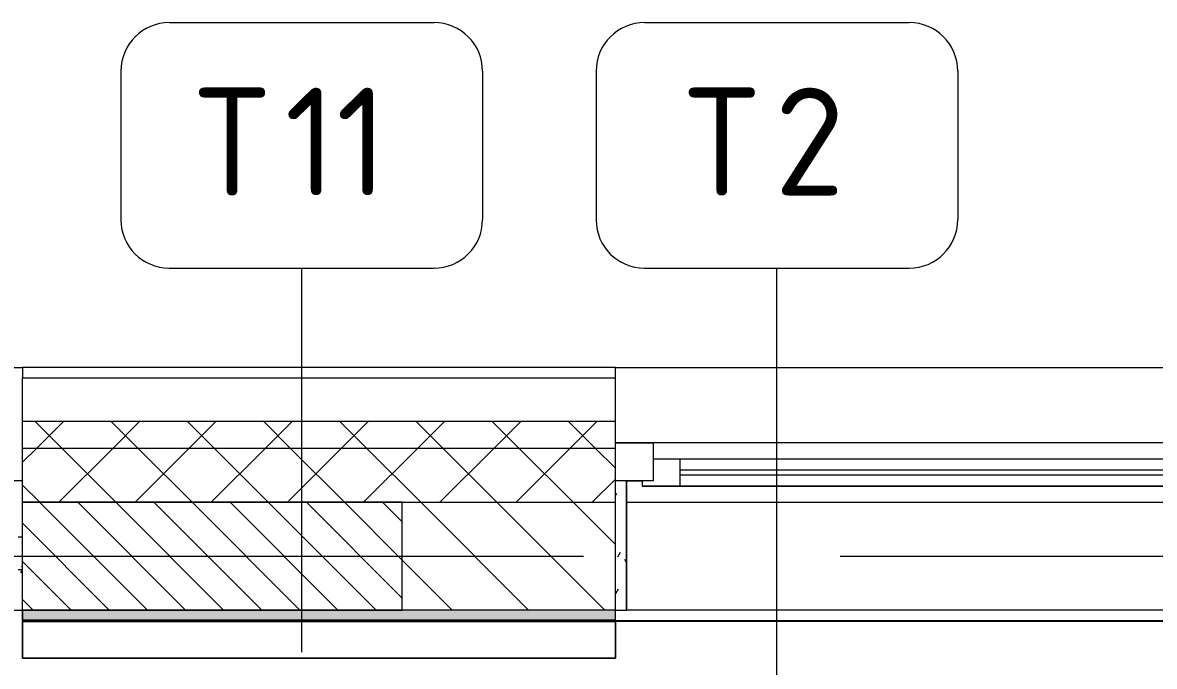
# Model space of a CAD drawing. Header units: millimetres. Extents: x 35092 to 251863, y -8553 to 29549.
# Drawn here: x 49660 to 51760, y 26795 to 27990 of the extents above; entities that cross this region are included whole.
import ezdxf

# ---------------------------------------------------------------- set-up
doc = ezdxf.new("R2010")
doc.units = ezdxf.units.MM
doc.linetypes.add('Осевая', pattern=[3175, 635, -476.25, 1587.5, -476.25])
for name, color, linetype, lineweight in [('A-GLAZ', 7, 'Continuous', 9), ('A-GLAZ-1', 7, 'Continuous', 13), ('A-WALL', 7, 'Continuous', 9), ('I-FURN-IDEN', 7, 'Continuous', 9), ('I-WALL', 7, 'Continuous', 9), ('Оси-2', 7, 'Осевая', 9)]:
    doc.layers.add(name, color=color, linetype=linetype, lineweight=lineweight)
for name, color, linetype, lineweight, true_color in [('A-WALL-1', 9, 'Continuous', 9, 0x808080), ('A-WALL-FNSH-1', 9, 'Continuous', 9, 0x808080), ('I-FURN-1', 9, 'Continuous', 9, 0x808080)]:
    doc.layers.add(name, color=color, linetype=linetype, lineweight=lineweight, true_color=true_color)
doc.styles.add('GOST Common', font='GOST_Common.ttf', dxfattribs={"height": 200})
pattern_1 = [(45, (0, 0), (-70.71068, 70.71068), []), (135, (0, 0), (-70.71068, -70.71068), [])]
pattern_2 = [(0, (0, 0), (121.92, 30.48), [10.058, -81.382, 10.058, -81.382, -487.68]), (0, (0, 0), (121.92, 30.48), [-182.88, 10.058, -172.822, 10.058, -81.382, -213.36]), (0, (0, 0), (121.92, 30.48), [-457.2, 10.058, -50.902, 10.058, -142.342]), (120, (45.72, 15.24), (-87.356454, 90.345817), [10.058, -81.382, 10.058, -81.382, -487.68]), (120, (45.72, 15.24), (-87.356454, 90.345817), [-182.88, 10.058, -172.822, 10.058, -81.382, -213.36]), (120, (45.72, 15.24), (-87.356454, 90.345817), [-457.2, 10.058, -50.902, 10.058, -142.342]), (240, (60.96, 76.2), (-34.563546, -120.825817), [10.058, -81.382, 10.058, -81.382, -487.68]), (240, (60.96, 76.2), (-34.563546, -120.825817), [-182.88, 10.058, -172.822, 10.058, -81.382, -213.36]), (240, (60.96, 76.2), (-34.563546, -120.825817), [-457.2, 10.058, -50.902, 10.058, -142.342])]

# ---------------------------------------------------------------- blocks, each defined once
blk = doc.blocks.new('120_Окно_СКБ_2Ст - 120_Окно_СКБ_2Ст 3100х2500 _мал_створка слева_ 2-19089248-План расстановки мебели и оборудования 2 этажа в осях 12-23')
at = {"layer": 'A-GLAZ'}
for p, q in [((1550, -5), (-1550, -5)), ((-1430, -55), (600, -55)), ((-1530, -75), (-1500, -75)), ((600, -65), (-1430, -65))]:
    blk.add_line(p, q, dxfattribs=at)
at = {"layer": 'A-GLAZ-1'}
for p, q in [((-1550, -75), (-1550, -5)), ((-1550, -5), (-1480, -5)), ((-1480, -5), (-1480, -75)), ((650, -35), (-1480, -35)), ((-1480, -35), (-1480, -75)), ((-1430, -85), (-1430, -35)), ((-1480, -75), (-1550, -75)), ((-1480, -75), (-1500, -75)), ((-1500, -75), (-1500, -85)), ((-1500, -85), (670, -85)), ((670, -85), (-1500, -85))]:
    blk.add_line(p, q, dxfattribs=at)
blk = doc.blocks.new('Мат в спортивном зале - Т11-31176895-План расстановки мебели и оборудования 2 этажа в осях 12-23')
at = {"layer": 'I-FURN-1'}
for p, q in [((-218.7, 925.9), (-218.7, 906.7)), ((881.3, 906.7), (881.3, 925.9)), ((881.3, 909.3), (-218.7, 909.3)), ((-218.7, 909.3), (-218.7, 839.3)), ((-218.7, 839.3), (-218.7, 908.4)), ((881.3, 839.3), (881.3, 909.3)), ((881.3, 908.4), (881.3, 839.3)), ((-218.7, 839.3), (881.3, 839.3)), ((881.3, 839.3), (-218.7, 839.3))]:
    blk.add_line(p, q, dxfattribs=at)
blk = doc.blocks.new('Марка_Мебель - В прямоуг_Balcon_Марка-25523697-План расстановки мебели и оборудования 2 этажа в осях 12-23')
at = {"layer": 'I-FURN-IDEN'}
for p, q in [((-2.455, 2.278), (2.455, 2.278)), ((-3.355, 1.378), (-3.355, -1.384)), ((3.355, 1.378), (3.355, -1.378)), ((-2.461, -2.278), (2.455, -2.278))]:
    blk.add_line(p, q, dxfattribs=at)
for centre, radius, start, end in [((-2.455, 1.378), 0.9, 90, 180), ((2.455, 1.378), 0.9, 0, 90), ((-2.461, -1.384), 0.893, 180, 270), ((2.455, -1.378), 0.9, 270, 0)]:
    blk.add_arc(centre, radius, start, end, dxfattribs=at)

msp = doc.modelspace()

# ---------------------------------------------------------------- hatches: boundary and pattern name
at = {"layer": 'A-WALL'}
h = msp.add_hatch(dxfattribs=at)
h.set_pattern_fill('FP_21', color=256, style=0, pattern_type=2)
h.set_pattern_definition(pattern_1)
h.paths.add_polyline_path([(84500.7, 27200), (84500.7, 27250), (80350, 27250), (80350, 27200), (83486, 27200)])
h.paths.add_polyline_path([(77850, 27200), (77850, 27250), (76340, 27250), (76340, 27200)])
h.paths.add_polyline_path([(74240, 27200), (74240, 27250), (68860, 27250), (68860, 27200), (73277, 27200)])
h.paths.add_polyline_path([(67960, 27200), (67960, 27250), (66160, 27250), (66160, 27200), (67443.3, 27200)])
h.paths.add_polyline_path([(64955.2, 27200), (65260, 27200), (65260, 27250), (64180, 27250), (64180, 27200), (64526.5, 27200)])
h.paths.add_polyline_path([(60755.2, 27200), (61040, 27200), (61040, 27250), (59860, 27250), (59860, 27200), (60151.2, 27200)])
h.paths.add_polyline_path([(57160, 27200), (57160, 27250), (55909.9, 27250), (55909.9, 27200)])
h.paths.add_polyline_path([(55009.9, 27200), (55009.9, 27250), (53860.2, 27250), (53860.2, 27200)])
h.paths.add_polyline_path([(50760.2, 27200), (50760.2, 27250), (49660.3, 27250), (49660.3, 27200), (49942.3, 27200)])
h.paths.add_polyline_path([(48760.3, 27200), (48760.3, 27250), (47507, 27250), (47507, 27200)])
h.paths.add_polyline_path([(44407, 27200), (44407, 27250), (42010, 27250), (42010, 27200), (44108.6, 27200)])
h = msp.add_hatch(dxfattribs=at)
h.set_pattern_fill('FP_21', color=256, style=0, pattern_type=2)
h.set_pattern_definition(pattern_1)
h.paths.add_polyline_path([(84500.7, 27100), (84500.7, 27200), (80350, 27200), (80350, 27100), (84200, 27100)])
h.paths.add_polyline_path([(77850, 27100), (77850, 27200), (76340, 27200), (76340, 27100), (77250, 27100)])
h.paths.add_polyline_path([(73540, 27100), (74240, 27100), (74240, 27200), (68860, 27200), (68860, 27100), (73277, 27100)])
h.paths.add_polyline_path([(67443.3, 27100), (67960, 27100), (67960, 27200), (66160, 27200), (66160, 27100), (66760, 27100)])
h.paths.add_polyline_path([(65260, 27100), (65260, 27200), (64180, 27200), (64180, 27100), (64955.2, 27100)])
h.paths.add_polyline_path([(61040, 27100), (61040, 27200), (59860, 27200), (59860, 27100), (60755.2, 27100)])
h.paths.add_polyline_path([(57160, 27100), (57160, 27200), (55909.9, 27200), (55909.9, 27100)])
h.paths.add_polyline_path([(55009.9, 27100), (55009.9, 27200), (53860.2, 27200), (53860.2, 27100)])
h.paths.add_polyline_path([(50364.8, 27100), (50760.2, 27100), (50760.2, 27200), (49660.3, 27200), (49660.3, 27100), (49942.3, 27100)])
h.paths.add_polyline_path([(48760.3, 27100), (48760.3, 27200), (47507, 27200), (47507, 27100)])
h.paths.add_polyline_path([(44407, 27100), (44407, 27200), (42060, 27200), (42060, 27100), (44108.6, 27100)])
h = msp.add_hatch(dxfattribs=at)
h.set_pattern_fill('FP_20', color=256, style=0, pattern_type=2)
h.set_pattern_definition([(135, (0, 0), (-35.35534, -35.35534), [])])
h.paths.add_polyline_path([(49660.3, 26900), (50364.8, 26900), (50364.8, 27100), (49660.3, 27100), (49660.3, 26970.8)])
h.paths.add_polyline_path([(48483.9, 26900), (48760.3, 26900), (48760.3, 27100), (47507, 27100), (47507, 26900)])
h.paths.add_polyline_path([(44407, 26900), (44407, 27100), (42760, 27100), (42760, 26900), (44108.6, 26900)])
at = {"layer": 'I-WALL'}
h = msp.add_hatch(dxfattribs=at)
h.set_pattern_fill('FP_58', color=256, style=0, pattern_type=2)
h.set_pattern_definition(pattern_2)
h.paths.add_polyline_path([(49660.3, 26900), (49660.3, 27140), (49640.3, 27140), (49640.3, 26900)])
h = msp.add_hatch(dxfattribs=at)
h.set_pattern_fill('FP_58', color=256, style=0, pattern_type=2)
h.set_pattern_definition(pattern_2)
h.paths.add_polyline_path([(50780.2, 26900), (50780.2, 27140), (50760.2, 27140), (50760.2, 26900)])
h = msp.add_hatch(dxfattribs=at)
h.set_pattern_fill('FP_19', color=256, style=0, pattern_type=2)
h.set_pattern_definition([(135, (0, 0), (-70.71068, -70.71068), [])])
h.paths.add_polyline_path([(84032.9, 26900), (84200, 26900), (84200, 27100), (81150, 27100), (81150, 26900), (83850.6, 26900)])
h.paths.add_polyline_path([(80350, 26900), (80650, 26900), (80650, 27100), (80350, 27100), (80350, 26970.8)])
h.paths.add_polyline_path([(77690, 26900), (77850, 26900), (77850, 27100), (77250, 27100), (77250, 26900), (77670, 26900)])
h.paths.add_polyline_path([(76340, 26900), (76750, 26900), (76750, 27100), (76340, 27100), (76340, 26970.8)])
h.paths.add_polyline_path([(73277, 26900), (73540, 26900), (73540, 27100), (70810, 27100), (70810, 26900), (73094.7, 26900)])
h.paths.add_polyline_path([(74040, 26900), (74240, 26900), (74240, 27100), (74040, 27100), (74040, 26970.8)])
h.paths.add_polyline_path([(70310, 26900), (70310, 27100), (68860, 27100), (68860, 26900), (69631, 26900)])
h.paths.add_polyline_path([(66789, 26900), (67960, 26900), (67960, 27100), (66760, 27100), (66760, 26900), (66780, 26900)])
h.paths.add_polyline_path([(64464.8, 26900), (65260, 26900), (65260, 27100), (64160, 27100), (64160, 26900)])
h.paths.add_polyline_path([(61060, 26900), (61060, 27100), (59860, 27100), (59860, 26900), (60880.5, 26900)])
h.paths.add_polyline_path([(57160, 26900), (57160, 27100), (55909.9, 27100), (55909.9, 26900), (56505.2, 26900)])
h.paths.add_polyline_path([(54781, 26900), (55009.9, 26900), (55009.9, 27100), (53860.2, 27100), (53860.2, 26900), (54780, 26900)])
h.paths.add_polyline_path([(50760.2, 26900), (50760.2, 27100), (50364.8, 27100), (50364.8, 26900)])
h = msp.add_hatch(dxfattribs=at)
h.set_pattern_fill('FP_58', color=256, style=0, pattern_type=2)
h.set_pattern_definition(pattern_2)
h.paths.add_polyline_path([(53860.8, 26880), (54140, 26880.9), (54140, 26900), (53860.2, 26900), (53860.2, 26880)])
h.paths.add_polyline_path([(50760.2, 26880), (50760.2, 26900), (49660.3, 26900), (49660.3, 26880), (49942.3, 26880)])

# ---------------------------------------------------------------- linework, layer by layer
at = {"layer": 'A-WALL'}
for p, q in [((48760.3, 27350), (49660.3, 27350)), ((50760.2, 27350), (53860.2, 27350)), ((50760.2, 27330), (49660.3, 27330)), ((50760.2, 27250), (49660.3, 27250)), ((50760.2, 27200), (49660.3, 27200)), ((50364.8, 27100), (49660.3, 27100)), ((49660.3, 27100), (50760.2, 27100)), ((50364.8, 26900), (50364.8, 27100))]:
    msp.add_line(p, q, dxfattribs=at)
at = {"layer": 'A-WALL-1'}
for p, q in [((49660.3, 26880.9), (49660.3, 27330)), ((50760.2, 26880.9), (50760.2, 27330)), ((49660.3, 27140), (49640.3, 27140)), ((50780.2, 27140), (50760.2, 27140)), ((49640.3, 26900), (50364.8, 26900)), ((50760.2, 26900), (49660.3, 26900)), ((50760.2, 26900), (50780.2, 26900)), ((50780.2, 26900), (50780.2, 26900)), ((49660.3, 26880), (50760.2, 26880))]:
    msp.add_line(p, q, dxfattribs=at)
at = {"layer": 'A-WALL-FNSH-1'}
for p, q in [((50760.2, 27350), (49660.3, 27350)), ((49660.3, 27350), (49660.3, 27330)), ((50760.2, 27330), (50760.2, 27350)), ((50781.2, 27140), (50780.2, 27140)), ((50780.2, 27140), (50780.2, 26900)), ((50781.2, 26900), (50781.2, 27140)), ((50780.2, 26900), (50781.2, 26900)), ((50760.2, 26880), (49660.3, 26880)), ((49660.3, 26880), (49660.3, 26879)), ((49660.3, 26879), (50760.2, 26879)), ((50760.2, 26879), (50760.2, 26880))]:
    msp.add_line(p, q, dxfattribs=at)
at = {"layer": 'I-FURN-IDEN'}
for p, q in [((50178.2, 26821.7), (50178.2, 27534.3)), ((51060, 26742.5), (51060, 27534.3))]:
    msp.add_line(p, q, dxfattribs=at)
at = {"layer": 'I-WALL'}
for p, q in [((50780.2, 27100), (53840.2, 27100)), ((53840.2, 26900), (50781.2, 26900)), ((53860.2, 26880), (50760.2, 26880)), ((53860.2, 26880), (50760.2, 26880)), ((53860.2, 26879), (50760.2, 26879))]:
    msp.add_line(p, q, dxfattribs=at)
at = {"layer": 'Оси-2'}
msp.add_line((38477.2, 27000), (82200, 27000), dxfattribs=at)

# ---------------------------------------------------------------- block references
at = {"layer": 'A-GLAZ'}
msp.add_blockref('120_Окно_СКБ_2Ст - 120_Окно_СКБ_2Ст 3100х2500 _мал_створка слева_ 2-19089248-План расстановки мебели и оборудования 2 этажа в осях 12-23', (52310.2, 27215), dxfattribs=at)
at = {"layer": 'I-FURN-1'}
msp.add_blockref('Мат в спортивном зале - Т11-31176895-План расстановки мебели и оборудования 2 этажа в осях 12-23', (49878.9, 25971.6), dxfattribs=at)
at = {"layer": 'I-FURN-IDEN', "xscale": 99.99999999999993, "yscale": 99.99999999999993, "zscale": 99.99999999999993}
for p in [(50178.2, 27762.1), (51060, 27762.1)]:
    msp.add_blockref('Марка_Мебель - В прямоуг_Balcon_Марка-25523697-План расстановки мебели и оборудования 2 этажа в осях 12-23', p, dxfattribs=at)

# ---------------------------------------------------------------- texts
at = {"layer": 'I-FURN-IDEN', "char_height": 200, "attachment_point": 1, "style": 'GOST Common'}
for s, insert, width in [('\\fGOST Common|b0|i0|c204|p34|;Т', (49981.2, 27869.1), 200.422), ('11', (50146.6, 27869.1), 240.506), ('\\fGOST Common|b0|i0|c204|p34|;Т', (50890, 27869.1), 200.422), ('\\fGOST Common|b0|i0|c204|p34|;2', (51055.4, 27869.1), 176.371)]:
    msp.add_mtext(s, dxfattribs=dict(at, insert=insert, width=width))

doc.saveas('drawing.dxf')
